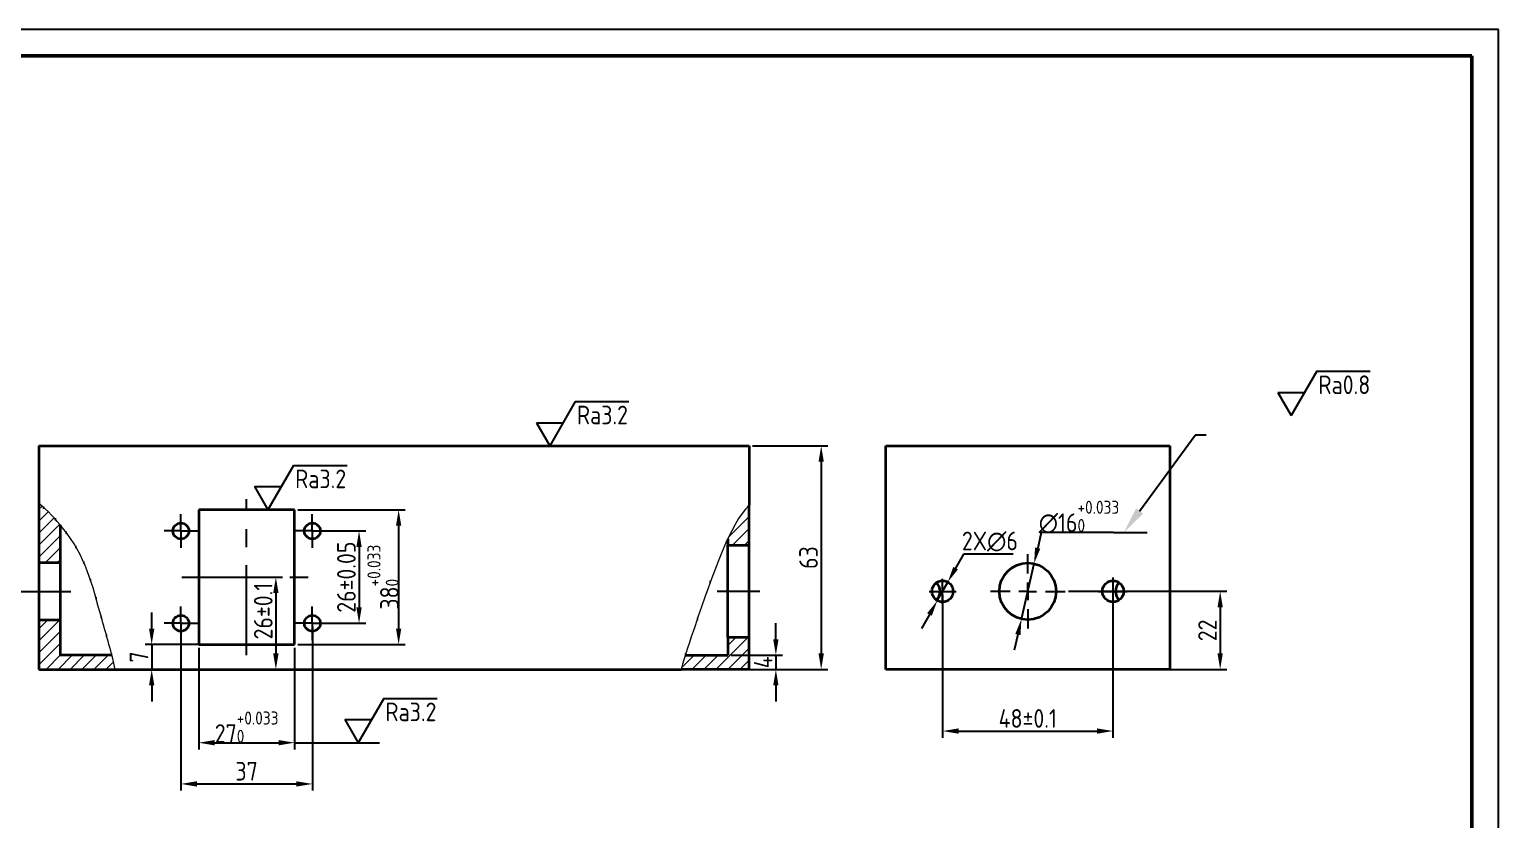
# Model space of a CAD drawing. Header units: millimetres. Extents: x 422 to 842, y 105 to 402.
# Drawn here: x 565.9 to 841.8, y 253.5 to 401.9 of the extents above; entities that cross this region are included whole.
import ezdxf
from ezdxf import colors
from ezdxf.entities.mleader import LeaderData, LeaderLine
from ezdxf.math import Vec2, Vec3

# ---------------------------------------------------------------- set-up
doc = ezdxf.new("R2010")
doc.units = ezdxf.units.MM
doc.linetypes.add('CENTER2', pattern=[28.575, 19.05, -3.175, 3.175, -3.175])
doc.linetypes.add('CENTERX2', pattern=[20.32, 12.7, -2.54, 2.54, -2.54])
doc.layers.add('10', color=7, linetype='Continuous')
doc.layers.add('细点画线', color=6, linetype='CENTER2')
for name, color, linetype, lineweight in [('剖面线层', 6, 'Continuous', 15), ('图形轮廓线', 7, 'Continuous', 35), ('图框线', 7, 'Continuous', 50), ('文字', 6, 'Continuous', 25), ('细实线', 6, 'Continuous', 25)]:
    doc.layers.add(name, color=color, linetype=linetype, lineweight=lineweight)
doc.styles.get("Standard").update_dxf_attribs({"font": 'gbenor.shx', "bigfont": 'gbcbig.shx'})
doc.dimstyles.new('圆标注', dxfattribs={"dimtxt": 3.5, "dimasz": 3, "dimexe": 1.25, "dimexo": 0.625, "dimtad": 1, "dimtoh": 1, "dimlfac": 1.5, "dimdsep": 46, "dimtxsty": 'Standard', "dimcen": 2.5, "dimadec": 0, "dimazin": 0, "dimtfac": 1, "dimtmove": 0, "dimatfit": 3, "dimfxl": 1, "dimarcsym": 1})
pattern_1 = [(45, (432.417, 90.6758), (-2.245064, 2.245064), [])]

# ---------------------------------------------------------------- blocks, each defined once
blk = doc.blocks.new('SW_CENTERMARKSYMBOL_17')
at = {"layer": '10', "color": 0}
for p, q in [((0, 1.67), (0, 3.17)), ((-1.67, 0), (-3.17, 0)), ((0, 0), (-1.67, 0)), ((0, 0), (0, 1.67)), ((0, 0), (0, -1.67)), ((0, 0), (1.67, 0)), ((1.67, 0), (3.17, 0)), ((0, -1.67), (0, -3.17))]:
    blk.add_line(p, q, dxfattribs=at)
blk = doc.blocks.new('SW_CENTERMARKSYMBOL_18')
at = {"layer": '10', "color": 0}
for p, q in [((0, 1.67), (0, 3.17)), ((-1.67, 0), (-3.17, 0)), ((0, 0), (-1.67, 0)), ((0, 0), (0, 1.67)), ((0, 0), (0, -1.67)), ((0, 0), (1.67, 0)), ((1.67, 0), (3.17, 0)), ((0, -1.67), (0, -3.17))]:
    blk.add_line(p, q, dxfattribs=at)
blk = doc.blocks.new('SW_CENTERMARKSYMBOL_19')
at = {"layer": '10', "color": 0}
for p, q in [((0, 1.67), (0, 3.17)), ((-1.67, 0), (-3.17, 0)), ((0, 0), (-1.67, 0)), ((0, 0), (0, 1.67)), ((0, 0), (0, -1.67)), ((0, 0), (1.67, 0)), ((1.67, 0), (3.17, 0)), ((0, -1.67), (0, -3.17))]:
    blk.add_line(p, q, dxfattribs=at)
blk = doc.blocks.new('SW_CENTERMARKSYMBOL_20')
at = {"layer": '10', "color": 0}
for p, q in [((0, 1.67), (0, 3.17)), ((-1.67, 0), (-3.17, 0)), ((0, 0), (-1.67, 0)), ((0, 0), (0, 1.67)), ((0, 0), (0, -1.67)), ((0, 0), (1.67, 0)), ((1.67, 0), (3.17, 0)), ((0, -1.67), (0, -3.17))]:
    blk.add_line(p, q, dxfattribs=at)
blk = doc.blocks.new('SW_CENTERMARKSYMBOL_29')
at = {"layer": '10', "color": 0}
for p, q in [((0, 3.33), (0, 7)), ((-3.33, 0), (-7, 0)), ((0, 0), (-1.67, 0)), ((0, 0), (0, 1.67)), ((0, 0), (0, -1.67)), ((0, 0), (1.67, 0)), ((3.33, 0), (7, 0)), ((0, -3.33), (0, -7))]:
    blk.add_line(p, q, dxfattribs=at)
blk = doc.blocks.new('*D63')
at = {"layer": 'Defpoints', "color": 0, "transparency": 16777216}
for p in [(597.73, 286.39), (615.73, 286.39), (615.73, 267.96)]:
    blk.add_point(p, dxfattribs=at)
at = {"layer": '文字', "color": 0, "lineweight": -2, "transparency": 16777216}
for p, q in [((597.73, 285.76), (597.73, 266.71)), ((615.73, 285.76), (615.73, 266.71)), ((600.73, 267.96), (612.73, 267.96))]:
    blk.add_line(p, q, dxfattribs=at)
at = {"layer": '文字', "color": 0, "transparency": 16777216}
for points in [[(600.73, 268.46), (600.73, 267.46), (597.73, 267.96)], [(612.73, 268.46), (612.73, 267.46), (615.73, 267.96)]]:
    blk.add_solid(points, dxfattribs=at)
at = {"layer": '文字', "color": 0, "transparency": 16777216, "insert": (606.73, 270.88), "char_height": 3.5, "attachment_point": 5}
blk.add_mtext('27{\\H0.7x;\\S+0.033^ 0;}', dxfattribs=at)
blk = doc.blocks.new('*D64')
at = {"layer": 'Defpoints', "color": 0, "transparency": 16777216}
for p in [(619.07, 307.72), (619.07, 290.39), (627.84, 290.39)]:
    blk.add_point(p, dxfattribs=at)
at = {"layer": '文字', "color": 0, "lineweight": -2, "transparency": 16777216}
for p, q in [((619.69, 307.72), (629.09, 307.72)), ((627.84, 304.72), (627.84, 293.39)), ((619.69, 290.39), (629.09, 290.39))]:
    blk.add_line(p, q, dxfattribs=at)
at = {"layer": '文字', "color": 0, "transparency": 16777216}
for points in [[(627.34, 304.72), (628.34, 304.72), (627.84, 307.72)], [(627.34, 293.39), (628.34, 293.39), (627.84, 290.39)]]:
    blk.add_solid(points, dxfattribs=at)
at = {"layer": '文字', "color": 0, "transparency": 16777216, "insert": (625.46, 299.05), "char_height": 3.5, "attachment_point": 5, "rotation": 90}
blk.add_mtext('26%%P0.05', dxfattribs=at)
blk = doc.blocks.new('*D66')
at = {"layer": 'Defpoints', "color": 0, "transparency": 16777216}
for p in [(615.73, 311.72), (615.73, 286.39), (635.27, 286.39)]:
    blk.add_point(p, dxfattribs=at)
at = {"layer": '文字', "color": 0, "lineweight": -2, "transparency": 16777216}
for p, q in [((616.36, 311.72), (636.52, 311.72)), ((635.27, 308.72), (635.27, 289.39)), ((616.36, 286.39), (636.52, 286.39))]:
    blk.add_line(p, q, dxfattribs=at)
at = {"layer": '文字', "color": 0, "transparency": 16777216}
for points in [[(634.77, 308.72), (635.77, 308.72), (635.27, 311.72)], [(634.77, 289.39), (635.77, 289.39), (635.27, 286.39)]]:
    blk.add_solid(points, dxfattribs=at)
at = {"layer": '文字', "color": 0, "transparency": 16777216, "insert": (632.35, 299.05), "char_height": 3.5, "attachment_point": 5, "rotation": 90}
blk.add_mtext('38{\\H0.7x;\\S+0.033^ 0;}', dxfattribs=at)
blk = doc.blocks.new('*D67')
at = {"layer": 'Defpoints', "color": 0, "transparency": 16777216}
for p in [(594.4, 290.39), (619.07, 290.39), (619.07, 260.22)]:
    blk.add_point(p, dxfattribs=at)
at = {"layer": '文字', "color": 0, "lineweight": -2, "transparency": 16777216}
for p, q in [((594.4, 289.76), (594.4, 258.97)), ((619.07, 289.76), (619.07, 258.97)), ((597.4, 260.22), (616.07, 260.22))]:
    blk.add_line(p, q, dxfattribs=at)
at = {"layer": '文字', "color": 0, "transparency": 16777216}
for points in [[(597.4, 260.72), (597.4, 259.72), (594.4, 260.22)], [(616.07, 260.72), (616.07, 259.72), (619.07, 260.22)]]:
    blk.add_solid(points, dxfattribs=at)
at = {"layer": '文字', "color": 0, "transparency": 16777216, "insert": (606.73, 262.6), "char_height": 3.5, "attachment_point": 5}
blk.add_mtext('37', dxfattribs=at)
blk = doc.blocks.new('*D68')
at = {"layer": 'Defpoints', "color": 0, "transparency": 16777216}
for p in [(697.07, 284.39), (697.07, 281.72), (706.09, 281.72)]:
    blk.add_point(p, dxfattribs=at)
at = {"layer": '文字', "color": 0, "lineweight": -2, "transparency": 16777216}
for p, q in [((706.09, 287.39), (706.09, 290.39)), ((697.69, 284.39), (707.34, 284.39)), ((706.09, 284.39), (706.09, 281.72)), ((697.69, 281.72), (707.34, 281.72)), ((706.09, 278.72), (706.09, 275.72))]:
    blk.add_line(p, q, dxfattribs=at)
at = {"layer": '文字', "color": 0, "transparency": 16777216}
for points in [[(705.59, 287.39), (706.59, 287.39), (706.09, 284.39)], [(705.59, 278.72), (706.59, 278.72), (706.09, 281.72)]]:
    blk.add_solid(points, dxfattribs=at)
at = {"layer": '文字', "color": 0, "transparency": 16777216, "insert": (703.71, 283.05), "char_height": 3.5, "attachment_point": 5, "rotation": 90}
blk.add_mtext('4', dxfattribs=at)
blk = doc.blocks.new('*D69')
at = {"layer": 'Defpoints', "color": 0, "transparency": 16777216}
for p in [(701.07, 323.72), (701.07, 281.72), (714.6, 281.72)]:
    blk.add_point(p, dxfattribs=at)
at = {"layer": '文字', "color": 0, "lineweight": -2, "transparency": 16777216}
for p, q in [((701.69, 323.72), (715.85, 323.72)), ((714.6, 320.72), (714.6, 284.72)), ((701.69, 281.72), (715.85, 281.72))]:
    blk.add_line(p, q, dxfattribs=at)
at = {"layer": '文字', "color": 0, "transparency": 16777216}
for points in [[(714.1, 320.72), (715.1, 320.72), (714.6, 323.72)], [(714.1, 284.72), (715.1, 284.72), (714.6, 281.72)]]:
    blk.add_solid(points, dxfattribs=at)
at = {"layer": '文字', "color": 0, "transparency": 16777216, "insert": (712.22, 302.72), "char_height": 3.5, "attachment_point": 5, "rotation": 90}
blk.add_mtext('63', dxfattribs=at)
blk = doc.blocks.new('*D75')
at = {"layer": 'Defpoints', "color": 0, "transparency": 16777216}
for p in [(737.38, 296.39), (769.38, 296.39), (769.38, 270.15)]:
    blk.add_point(p, dxfattribs=at)
at = {"layer": '文字', "color": 0, "lineweight": -2, "transparency": 16777216}
for p, q in [((737.38, 295.76), (737.38, 268.9)), ((769.38, 295.76), (769.38, 268.9)), ((740.38, 270.15), (766.38, 270.15))]:
    blk.add_line(p, q, dxfattribs=at)
at = {"layer": '文字', "color": 0, "transparency": 16777216}
for points in [[(740.38, 270.65), (740.38, 269.65), (737.38, 270.15)], [(766.38, 270.65), (766.38, 269.65), (769.38, 270.15)]]:
    blk.add_solid(points, dxfattribs=at)
at = {"layer": '文字', "color": 0, "transparency": 16777216, "insert": (753.38, 272.52), "char_height": 3.5, "attachment_point": 5}
blk.add_mtext('48%%P0.1', dxfattribs=at)
blk = doc.blocks.new('*D78')
at = {"layer": 'Defpoints', "color": 0, "transparency": 16777216}
for p in [(760.38, 296.39), (760.38, 281.72), (789.5, 281.72)]:
    blk.add_point(p, dxfattribs=at)
at = {"layer": '文字', "color": 0, "lineweight": -2, "transparency": 16777216}
for p, q in [((761, 296.39), (790.75, 296.39)), ((789.5, 293.39), (789.5, 284.72)), ((761, 281.72), (790.75, 281.72))]:
    blk.add_line(p, q, dxfattribs=at)
at = {"layer": '文字', "color": 0, "transparency": 16777216}
for points in [[(789, 293.39), (790, 293.39), (789.5, 296.39)], [(789, 284.72), (790, 284.72), (789.5, 281.72)]]:
    blk.add_solid(points, dxfattribs=at)
at = {"layer": '文字', "color": 0, "transparency": 16777216, "insert": (787.12, 289.05), "char_height": 3.5, "attachment_point": 5, "rotation": 90}
blk.add_mtext('22', dxfattribs=at)
blk = doc.blocks.new('*D82')
at = {"layer": 'Defpoints', "color": 0, "transparency": 16777216}
for p in [(754.57, 301.59), (752.19, 291.19)]:
    blk.add_point(p, dxfattribs=at)
at = {"layer": '文字', "color": 0, "lineweight": -2, "transparency": 16777216}
for p, q in [((755.91, 307.43), (755.24, 304.51)), ((769.45, 307.43), (755.91, 307.43)), ((752.19, 291.19), (754.57, 301.59)), ((751.52, 288.26), (750.85, 285.34))]:
    blk.add_line(p, q, dxfattribs=at)
at = {"layer": '文字', "color": 0, "transparency": 16777216}
for points in [[(754.75, 304.62), (755.73, 304.4), (754.57, 301.59)], [(751.03, 288.37), (752.01, 288.15), (752.19, 291.19)]]:
    blk.add_solid(points, dxfattribs=at)
at = {"layer": '文字', "color": 0, "transparency": 16777216, "insert": (762.99, 310.35), "char_height": 3.5, "attachment_point": 5}
blk.add_mtext('∅16{\\H0.7x;\\S+0.033^ 0;}', dxfattribs=at)
blk = doc.blocks.new('*D86')
at = {"layer": 'Defpoints', "color": 0, "transparency": 16777216}
for p in [(738.36, 298.13), (736.4, 294.64)]:
    blk.add_point(p, dxfattribs=at)
at = {"layer": '文字', "color": 0, "lineweight": -2, "transparency": 16777216}
for p, q in [((741.31, 303.35), (739.83, 300.74)), ((750.61, 303.35), (741.31, 303.35)), ((736.4, 294.64), (738.36, 298.13)), ((734.92, 292.03), (733.45, 289.42))]:
    blk.add_line(p, q, dxfattribs=at)
at = {"layer": '文字', "color": 0, "transparency": 16777216}
for points in [[(739.4, 300.99), (740.27, 300.5), (738.36, 298.13)], [(734.49, 292.28), (735.36, 291.79), (736.4, 294.64)]]:
    blk.add_solid(points, dxfattribs=at)
at = {"layer": '文字', "color": 0, "transparency": 16777216, "insert": (746.27, 305.73), "char_height": 3.5, "attachment_point": 5}
blk.add_mtext('2X∅6', dxfattribs=at)
blk = doc.blocks.new('*D88')
at = {"layer": 'Defpoints', "color": 0, "transparency": 16777216}
for p in [(615.73, 286.39), (588.91, 281.72), (619.07, 281.72)]:
    blk.add_point(p, dxfattribs=at)
at = {"layer": '文字', "color": 0, "lineweight": -2, "transparency": 16777216}
for p, q in [((588.91, 289.39), (588.91, 292.39)), ((615.11, 286.39), (587.66, 286.39)), ((588.91, 286.39), (588.91, 281.72)), ((618.44, 281.72), (587.66, 281.72)), ((588.91, 278.72), (588.91, 275.72))]:
    blk.add_line(p, q, dxfattribs=at)
at = {"layer": '文字', "color": 0, "transparency": 16777216}
for points in [[(588.41, 289.39), (589.41, 289.39), (588.91, 286.39)], [(588.41, 278.72), (589.41, 278.72), (588.91, 281.72)]]:
    blk.add_solid(points, dxfattribs=at)
at = {"layer": '文字', "color": 0, "transparency": 16777216, "insert": (586.53, 284.05), "char_height": 3.5, "attachment_point": 5, "rotation": 90}
blk.add_mtext('7', dxfattribs=at)
blk = doc.blocks.new('*D91')
at = {"layer": 'Defpoints', "color": 0, "linetype": 'CENTER2', "transparency": 16777216}
for p in [(594.55, 299.05), (582.07, 281.72), (612.22, 281.72)]:
    blk.add_point(p, dxfattribs=at)
at = {"layer": '文字', "color": 0, "linetype": 'CENTER2', "lineweight": -2, "transparency": 16777216}
for p, q in [((595.18, 299.05), (613.47, 299.05)), ((612.22, 296.05), (612.22, 284.72)), ((582.7, 281.72), (613.47, 281.72))]:
    blk.add_line(p, q, dxfattribs=at)
at = {"layer": '文字', "color": 0, "linetype": 'CENTER2', "transparency": 16777216}
for points in [[(611.72, 296.05), (612.72, 296.05), (612.22, 299.05)], [(611.72, 284.72), (612.72, 284.72), (612.22, 281.72)]]:
    blk.add_solid(points, dxfattribs=at)
at = {"layer": '文字', "color": 0, "linetype": 'CENTER2', "transparency": 16777216, "insert": (609.85, 292.68), "char_height": 3.5, "attachment_point": 5, "rotation": 90}
blk.add_mtext('26%%P0.1', dxfattribs=at)

msp = doc.modelspace()

# ---------------------------------------------------------------- hatches: boundary and pattern name
at = {"layer": '剖面线层'}
h = msp.add_hatch(dxfattribs=at)
h.set_pattern_fill('ANSI31', color=256, scale=0.5, angle=3e-322, style=0)
edge = h.paths.add_edge_path(flags=0)
edge.add_line((567.7329, 312.8883), (567.7329, 301.7195))
edge.add_line((567.7329, 301.7195), (571.7329, 301.7195))
edge.add_line((571.7329, 301.7195), (571.7329, 308.878))
edge.add_spline(control_points=[(571.7329, 308.878), (570.5406, 310.3058), (569.1476, 311.7411), (567.7329, 312.8883)], knot_values=[0.35751273, 0.35751273, 0.35751273, 0.35751273, 0.40310086, 0.40310086, 0.40310086, 0.40310086], weights=[1, 1, 1, 1], degree=3, periodic=0)
h = msp.add_hatch(dxfattribs=at)
h.set_pattern_fill('ANSI31', color=256, scale=0.5, angle=3e-322, style=0)
edge = h.paths.add_edge_path(flags=0)
edge.add_line((701.0662, 305.0529), (701.0662, 312.5438))
edge.add_spline(control_points=[(701.0662, 312.5438), (699.7168, 311.2731), (698.3815, 309.0467), (697.0662, 306.2481)], knot_values=[0.59393522, 0.59393522, 0.59393522, 0.59393522, 0.6760702, 0.6760702, 0.6760702, 0.6760702], weights=[1, 1, 1, 1], degree=3, periodic=0)
edge.add_line((697.0662, 306.2481), (697.0662, 305.0529))
edge.add_line((697.0662, 305.0529), (701.0662, 305.0529))
h = msp.add_hatch(dxfattribs=at)
h.set_pattern_fill('ANSI31', color=256, scale=0.5, angle=3e-322, style=0)
edge = h.paths.add_edge_path(flags=0)
edge.add_line((581.4359, 284.3862), (571.7329, 284.3862))
edge.add_line((571.7329, 284.3862), (571.7329, 291.0529))
edge.add_line((571.7329, 291.0529), (567.7329, 291.0529))
edge.add_line((567.7329, 291.0529), (567.7329, 281.7195))
edge.add_line((567.7329, 281.7195), (582.0739, 281.7195))
edge.add_spline(control_points=[(582.0739, 281.7195), (581.8839, 282.5908), (581.6675, 283.4849), (581.4359, 284.3862)], knot_values=[0.10036642, 0.10036642, 0.10036642, 0.10036642, 0.1216942, 0.1216942, 0.1216942, 0.1216942], weights=[1, 1, 1, 1], degree=3, periodic=0)
h = msp.add_hatch(dxfattribs=at)
h.set_pattern_fill('ANSI31', color=256, scale=0.5, angle=3e-322, style=0)
edge = h.paths.add_edge_path(flags=0)
edge.add_spline(control_points=[(689.0824, 284.3862), (688.7976, 283.4759), (688.53, 282.5843), (688.2875, 281.7195)], knot_values=[0.85024924, 0.85024924, 0.85024924, 0.85024924, 0.87170657, 0.87170657, 0.87170657, 0.87170657], weights=[1, 1, 1, 1], degree=3, periodic=0)
edge.add_line((688.2875, 281.7195), (701.0662, 281.7195))
edge.add_line((701.0662, 281.7195), (701.0662, 287.7195))
edge.add_line((701.0662, 287.7195), (697.0662, 287.7195))
edge.add_line((697.0662, 287.7195), (697.0662, 284.3862))
edge.add_line((697.0662, 284.3862), (689.0824, 284.3862))
at = {"layer": '图形轮廓线'}
h = msp.add_hatch(dxfattribs=at)
h.set_pattern_fill('ANSI31', color=256, style=0)
h.set_pattern_definition(pattern_1)
edge = h.paths.add_edge_path(flags=0)
edge.add_spline(control_points=[(582.0739, 281.7195), (581.4085, 284.7714), (578.0776, 295.973), (576.2851, 304.2248), (569.3316, 311.5918), (567.7329, 312.8883)], knot_values=[0.10036642, 0.10036642, 0.10036642, 0.10036642, 0.1750726, 0.35158137, 0.40310086, 0.40310086, 0.40310086, 0.40310086], weights=[1, 1, 1, 1, 1, 1], degree=3, periodic=0)
edge.add_spline(control_points=[(567.7329, 312.8883), (569.1476, 311.7411), (570.5406, 310.3058), (571.7329, 308.878)], knot_values=[0.59689914, 0.59689914, 0.59689914, 0.59689914, 0.64248727, 0.64248727, 0.64248727, 0.64248727], weights=[1, 1, 1, 1], degree=3, periodic=0)
edge.add_spline(control_points=[(571.7329, 308.878), (571.7329, 308.878), (571.7548, 308.8518), (571.794, 308.8046), (571.8329, 308.7577), (571.8895, 308.6893), (571.9558, 308.6083), (572.0532, 308.4892), (572.174, 308.3397), (572.3016, 308.1785), (572.4984, 307.9299), (572.7172, 307.6456), (572.9337, 307.3533), (573.2017, 306.9914), (573.4735, 306.6075), (573.7329, 306.2213)], knot_values=[0, 0, 0, 0, 0.00074969, 0.00074969, 0.00074969, 0.00149192, 0.00149192, 0.00149192, 0.00258786, 0.00258786, 0.00258786, 0.00428384, 0.00428384, 0.00428384, 0.00638093, 0.00638093, 0.00638093, 0.00638093], weights=[1, 1, 1, 1, 1, 1, 1, 1, 1, 1, 1, 1, 1, 1, 1, 1], degree=3, periodic=0)
edge.add_spline(control_points=[(573.7329, 306.2213), (576.8749, 301.5436), (578.239, 295.5727), (580.8562, 286.6421), (581.4359, 284.3862)], knot_values=[0.67118648, 0.67118648, 0.67118648, 0.67118648, 0.8249274, 0.8783058, 0.8783058, 0.8783058, 0.8783058], weights=[1, 1, 1, 1, 1], degree=3, periodic=0)
edge.add_spline(control_points=[(581.4359, 284.3862), (581.6675, 283.4849), (581.8839, 282.5908), (582.0739, 281.7195)], knot_values=[0.8783058, 0.8783058, 0.8783058, 0.8783058, 0.89963358, 0.89963358, 0.89963358, 0.89963358], weights=[1, 1, 1, 1], degree=3, periodic=0)
h = msp.add_hatch(dxfattribs=at)
h.set_pattern_fill('ANSI31', color=256, style=0)
h.set_pattern_definition(pattern_1)
edge = h.paths.add_edge_path(flags=0)
edge.add_spline(control_points=[(688.2875, 281.7195), (688.53, 282.5843), (688.7976, 283.4759), (689.0824, 284.3862)], knot_values=[0.12829343, 0.12829343, 0.12829343, 0.12829343, 0.14975076, 0.14975076, 0.14975076, 0.14975076], weights=[1, 1, 1, 1], degree=3, periodic=0)
edge.add_spline(control_points=[(689.0824, 284.3862), (689.6449, 286.1841), (691.6102, 292.0215), (693.6517, 297.9695), (695.0662, 301.5605)], knot_values=[0.14975076, 0.14975076, 0.14975076, 0.14975076, 0.19212945, 0.28195851, 0.28195851, 0.28195851, 0.28195851], weights=[1, 1, 1, 1, 1], degree=3, periodic=0)
edge.add_spline(control_points=[(695.0662, 301.5605), (695.1191, 301.6949), (695.1723, 301.8291), (695.2257, 301.9632), (695.5802, 302.8533), (695.952, 303.7513), (696.3164, 304.5884), (696.4722, 304.9462), (696.6296, 305.2992), (696.7703, 305.6083), (696.8406, 305.7627), (696.9078, 305.9085), (696.9616, 306.0243), (696.9953, 306.0967), (697.0241, 306.1583), (697.0427, 306.1979), (697.0577, 306.2301), (697.0662, 306.2481), (697.0662, 306.2481)], knot_values=[0, 0, 0, 0, 0.00064969, 0.00064969, 0.00064969, 0.00499488, 0.00499488, 0.00499488, 0.00684253, 0.00684253, 0.00684253, 0.00776139, 0.00776139, 0.00776139, 0.00833406, 0.00833406, 0.00833406, 0.00879819, 0.00879819, 0.00879819, 0.00879819], weights=[1, 1, 1, 1, 1, 1, 1, 1, 1, 1, 1, 1, 1, 1, 1, 1, 1, 1, 1], degree=3, periodic=0)
edge.add_line((697.0662, 306.2481), (697.0662, 306.2481))
edge.add_spline(control_points=[(697.0662, 306.2481), (698.3815, 309.0467), (699.7168, 311.2731), (701.0662, 312.5438)], knot_values=[0.3239298, 0.3239298, 0.3239298, 0.3239298, 0.40606478, 0.40606478, 0.40606478, 0.40606478], weights=[1, 1, 1, 1], degree=3, periodic=0)
edge.add_spline(control_points=[(701.0662, 312.5438), (697.5515, 309.234), (693.1121, 296.5189), (689.009, 284.2922), (688.2875, 281.7195)], knot_values=[0.59393522, 0.59393522, 0.59393522, 0.59393522, 0.80787055, 0.87170657, 0.87170657, 0.87170657, 0.87170657], weights=[1, 1, 1, 1, 1], degree=3, periodic=0)

# ---------------------------------------------------------------- linework, layer by layer
at = {"layer": '剖面线层'}
for points, knots in [([(582.0739, 281.7195), (581.4085, 284.7714), (578.0776, 295.973), (576.2851, 304.2248), (569.3316, 311.5918), (567.7329, 312.8883)], [0.100366419, 0.100366419, 0.100366419, 0.100366419, 0.1750726, 0.351581371, 0.403100861, 0.403100861, 0.403100861, 0.403100861]), ([(701.0662, 312.5438), (697.5515, 309.234), (693.1121, 296.5189), (689.009, 284.2922), (688.2875, 281.7195)], [0.593935219, 0.593935219, 0.593935219, 0.593935219, 0.80787055, 0.871706573, 0.871706573, 0.871706573, 0.871706573])]:
    msp.add_open_spline(points, degree=3, knots=knots, dxfattribs=at)
at = {"layer": '图形轮廓线'}
for p, q in [((567.7329, 323.7195), (567.7329, 312.8883)), ((567.7329, 323.7195), (701.0662, 323.7195)), ((701.0662, 323.7195), (701.0662, 312.5438)), ((726.7119, 323.7195), (780.0452, 323.7195)), ((726.7119, 281.7195), (726.7119, 323.7195)), ((780.0452, 323.7195), (780.0452, 281.7195)), ((567.7329, 312.8883), (567.7329, 301.7195)), ((615.7329, 311.7195), (597.7329, 311.7195)), ((597.7329, 311.7195), (597.7329, 286.3862)), ((615.7329, 286.3862), (615.7329, 311.7195)), ((701.0662, 305.0529), (701.0662, 312.5438)), ((571.7329, 308.878), (571.7329, 301.7195)), ((697.0662, 306.2481), (697.0662, 305.0529)), ((697.0662, 305.0529), (701.0662, 305.0529)), ((697.0662, 287.7195), (697.0662, 305.0529)), ((701.0662, 287.7195), (701.0662, 305.0529)), ((571.7329, 301.7195), (567.7329, 301.7195)), ((567.7329, 301.7195), (567.7329, 291.0529)), ((571.7329, 301.7195), (571.7329, 291.0529)), ((567.7329, 291.0529), (571.7329, 291.0529)), ((567.7329, 291.0529), (567.7329, 281.7195)), ((571.7329, 291.0529), (571.7329, 284.3862)), ((701.0662, 287.7195), (697.0662, 287.7195)), ((697.0662, 287.7195), (697.0662, 284.3862)), ((701.0662, 281.7195), (701.0662, 287.7195)), ((581.4359, 284.3862), (571.7329, 284.3862)), ((597.7329, 286.3862), (615.7329, 286.3862)), ((689.0824, 284.3862), (697.0662, 284.3862)), ((567.7329, 281.7195), (582.0739, 281.7195)), ((582.0739, 281.7195), (688.2875, 281.7195)), ((701.0662, 281.7195), (688.2875, 281.7195)), ((780.0452, 281.7195), (726.7119, 281.7195))]:
    msp.add_line(p, q, dxfattribs=at)
for centre, radius in [((594.3995, 307.7195), 1.5), ((619.0662, 307.7195), 1.5), ((753.3785, 296.3862), 5.3333), ((737.3785, 296.3862), 2), ((769.3785, 296.3862), 2), ((594.3995, 290.3862), 1.5), ((619.0662, 290.3862), 1.5)]:
    msp.add_circle(centre, radius, dxfattribs=at)
for centre, start, end in [((734.7119, 296.3862), 312.660396, 47.339604), ((772.0452, 296.3862), 132.660396, 227.339604)]:
    msp.add_arc(centre, 2.2, start, end, dxfattribs=at)
at = {"layer": '图框线'}
for p, q in [((836.7744, 396.9227), (432.9053, 396.9227)), ((836.7744, 109.9227), (836.7744, 396.9227))]:
    msp.add_line(p, q, dxfattribs=at)
at = {"layer": '文字'}
for p, q in [((807.635, 337.7208), (802.8314, 329.4007)), ((807.635, 337.7208), (817.6886, 337.7208)), ((668.4389, 332.0396), (663.6353, 323.7195)), ((668.4389, 332.0396), (678.4925, 332.0396)), ((800.3314, 333.7308), (805.3314, 333.7308)), ((800.3314, 333.7308), (802.8314, 329.4007)), ((661.1353, 328.0497), (666.1353, 328.0497)), ((661.1353, 328.0497), (663.6353, 323.7195)), ((786.8695, 325.7452), (784.8275, 325.7452)), ((615.5357, 320.0396), (610.7321, 311.7195)), ((615.5357, 320.0396), (625.5893, 320.0396)), ((608.2321, 316.0497), (613.2321, 316.0497)), ((608.2321, 316.0497), (610.7321, 311.7195)), ((769.4498, 307.4339), (775.7999, 307.4339)), ((632.4797, 276.285), (627.6761, 267.9649)), ((632.4797, 276.285), (642.5333, 276.285)), ((625.1761, 272.295), (630.1761, 272.295)), ((625.1761, 272.295), (627.6761, 267.9649)), ((615.7329, 267.9649), (631.6591, 267.9649))]:
    msp.add_line(p, q, dxfattribs=at)
at = {"layer": '细实线'}
for p, q in [((841.7744, 401.9227), (421.7744, 401.9227)), ((841.7744, 104.9227), (841.7744, 401.9227))]:
    msp.add_line(p, q, dxfattribs=at)
at = {"layer": '细点画线', "linetype": 'CENTERX2', "ltscale": 1.333333}
for p, q in [((606.7329, 284.3862), (606.7329, 313.7195)), ((594.5529, 299.0529), (618.9128, 299.0529))]:
    msp.add_line(p, q, dxfattribs=at)
at = {"layer": '细点画线'}
for p, q in [((737.3785, 294.026), (737.3785, 298.7274)), ((769.3785, 298.9665), (769.3785, 293.7372)), ((734.8427, 296.3862), (739.9144, 296.3862)), ((766.6757, 296.3862), (772.0452, 296.3862))]:
    msp.add_line(p, q, dxfattribs=at)
at = {"layer": '细点画线', "ltscale": 1.333333}
for p, q in [((560.5899, 296.3862), (573.7329, 296.3862)), ((703.0662, 296.3862), (695.0662, 296.3862))]:
    msp.add_line(p, q, dxfattribs=at)

# ---------------------------------------------------------------- block references
at = {"layer": '细点画线'}
for name, p in [('SW_CENTERMARKSYMBOL_19', (594.3995, 307.7195)), ('SW_CENTERMARKSYMBOL_18', (619.0662, 307.7195)), ('SW_CENTERMARKSYMBOL_29', (753.3785, 296.3862)), ('SW_CENTERMARKSYMBOL_20', (594.3995, 290.3862)), ('SW_CENTERMARKSYMBOL_17', (619.0662, 290.3862))]:
    msp.add_blockref(name, p, dxfattribs=at)

# ---------------------------------------------------------------- texts
at = {"layer": '文字', "char_height": 3.5, "attachment_point": 1}
for s, insert in [('Ra0.8', (807.9411, 336.9346)), ('Ra3.2', (668.745, 331.2535)), ('Ra3.2', (615.8418, 319.2535)), ('Ra3.2', (632.7858, 275.4988))]:
    msp.add_mtext_dynamic_manual_height_columns(s, width=10.097645, gutter_width=12.5, heights=[0], dxfattribs=dict(at, insert=insert))

# ---------------------------------------------------------------- dimensions: what is measured, and where the dimension line sits
at = {"layer": '文字'}
for base, p1, p2, picture, middle in [((714.5961, 281.7195), (701.0662, 323.7195), (701.0662, 281.7195), '*D69', (714.5961, 302.7195)), ((588.9087, 281.7195), (615.7329, 286.3862), (619.0662, 281.7195), '*D88', (588.9087, 284.0529)), ((706.0878, 281.7195), (697.0662, 284.3862), (697.0662, 281.7195), '*D68', (706.0878, 283.0529))]:
    dim = msp.add_linear_dim(base=base, p1=p1, p2=p2, angle=90, dimstyle='圆标注', dxfattribs=at)
    dim.commit()
    dim.dimension.update_dxf_attribs({"geometry": picture, "text_midpoint": middle, "dimtype": 160})
for base, p1, p2, text, picture, middle in [((635.2667, 286.3862), (615.7329, 311.7195), (615.7329, 286.3862), '<>{\\H0.7x;\\S+0.033^ 0;}', '*D66', (632.3524, 299.0529)), ((627.8369, 290.3862), (619.0662, 307.7195), (619.0662, 290.3862), '<>%%P0.05', '*D64', (625.4619, 299.0529))]:
    dim = msp.add_linear_dim(base=base, p1=p1, p2=p2, angle=90, text=text, dimstyle='圆标注', dxfattribs=at)
    dim.commit()
    dim.dimension.update_dxf_attribs({"geometry": picture, "text_midpoint": middle})
for p1, p2, text, picture, middle in [((752.1887, 291.1873), (754.5683, 301.5851), '<>{\\H0.7x;\\S+0.033^ 0;}', '*D82', (762.9908, 310.3482)), ((736.3963, 294.644), (738.3608, 298.1284), '2X<>', '*D86', (746.2712, 305.7299))]:
    dim = msp.add_diameter_dim_2p(p1=p1, p2=p2, text=text, dimstyle='圆标注', dxfattribs=at)
    dim.commit()
    dim.dimension.update_dxf_attribs({"geometry": picture, "text_midpoint": middle})
at = {"layer": '文字', "linetype": 'CENTER2'}
dim = msp.add_linear_dim(base=(612.2236, 281.7195), p1=(594.5529, 299.0529), p2=(582.0739, 281.7195), angle=90, text='<>%%P0.1', dimstyle='圆标注', dxfattribs=at)
dim.commit()
dim.dimension.update_dxf_attribs({"geometry": '*D91', "text_midpoint": (612.2236, 292.6774), "dimtype": 160})
at = {"layer": '文字'}
dim = msp.add_linear_dim(base=(769.3785, 270.1489), p1=(737.3785, 296.3862), p2=(769.3785, 296.3862), text='<>%%P0.1', dimstyle='圆标注', dxfattribs=at)
dim.commit()
dim.dimension.update_dxf_attribs({"geometry": '*D75', "text_midpoint": (753.3785, 272.5239)})
dim = msp.add_linear_dim(base=(789.4972, 281.7195), p1=(760.3785, 296.3862), p2=(760.3785, 281.7195), angle=90, dimstyle='圆标注', dxfattribs=at)
dim.commit()
dim.dimension.update_dxf_attribs({"geometry": '*D78', "text_midpoint": (787.1222, 289.0529)})
dim = msp.add_linear_dim(base=(619.0662, 260.2222), p1=(594.3995, 290.3862), p2=(619.0662, 290.3862), dimstyle='圆标注', dxfattribs=at)
dim.commit()
dim.dimension.update_dxf_attribs({"geometry": '*D67', "text_midpoint": (606.7329, 260.2222), "dimtype": 160})
dim = msp.add_linear_dim(base=(615.7329, 267.9649), p1=(597.7329, 286.3862), p2=(615.7329, 286.3862), text='<>{\\H0.7x;\\S+0.033^ 0;}', dimstyle='圆标注', dxfattribs=at)
dim.commit()
dim.dimension.update_dxf_attribs({"geometry": '*D63', "text_midpoint": (606.7329, 267.9649), "dimtype": 160})

# ---------------------------------------------------------------- leaders
ml = msp.add_multileader_mtext('Standard', dxfattribs=at)
ml.set_content('', color=256)
ml.set_leader_properties()
ml.build(insert=Vec2(0, 0))
ml.multileader.update_dxf_attribs({"has_dogleg": 0, "text_right_attachment_type": 6, "dogleg_length": 0.36, "arrow_head_size": 5})
ctx = ml.context
ctx.base_point, ctx.arrow_head_size, ctx.plane_origin = Vec3(784.8275, 325.7452), 5, Vec3(779.2549, 309.3835)
ctx.right_attachment = 6
notes = []
notes.append((ctx, [(0, (1, 1, 0), (784.4675, 325.7452), (1, 0), 0.36, [(0, [(771.4216, 307.4339)], 0, [])])]))
ctx.mtext.insert, ctx.mtext.flow_direction = Vec3(786.8275, 327.7452), 5
for ctx, leaders in notes:
    for number, flags, end, landing, length, lines in leaders:
        leader = LeaderData()
        leader.index, (leader.has_last_leader_line, leader.has_dogleg_vector, leader.attachment_direction) = number, flags
        leader.last_leader_point, leader.dogleg_vector, leader.dogleg_length = Vec3(end), Vec3(landing), length
        for number, points, colour, breaks in lines:
            line = LeaderLine()
            line.index, line.vertices, line.color, line.breaks = number, Vec3.list(points), colors.encode_raw_color(colour), breaks
            leader.lines.append(line)
        ctx.leaders.append(leader)

doc.saveas('drawing.dxf')
